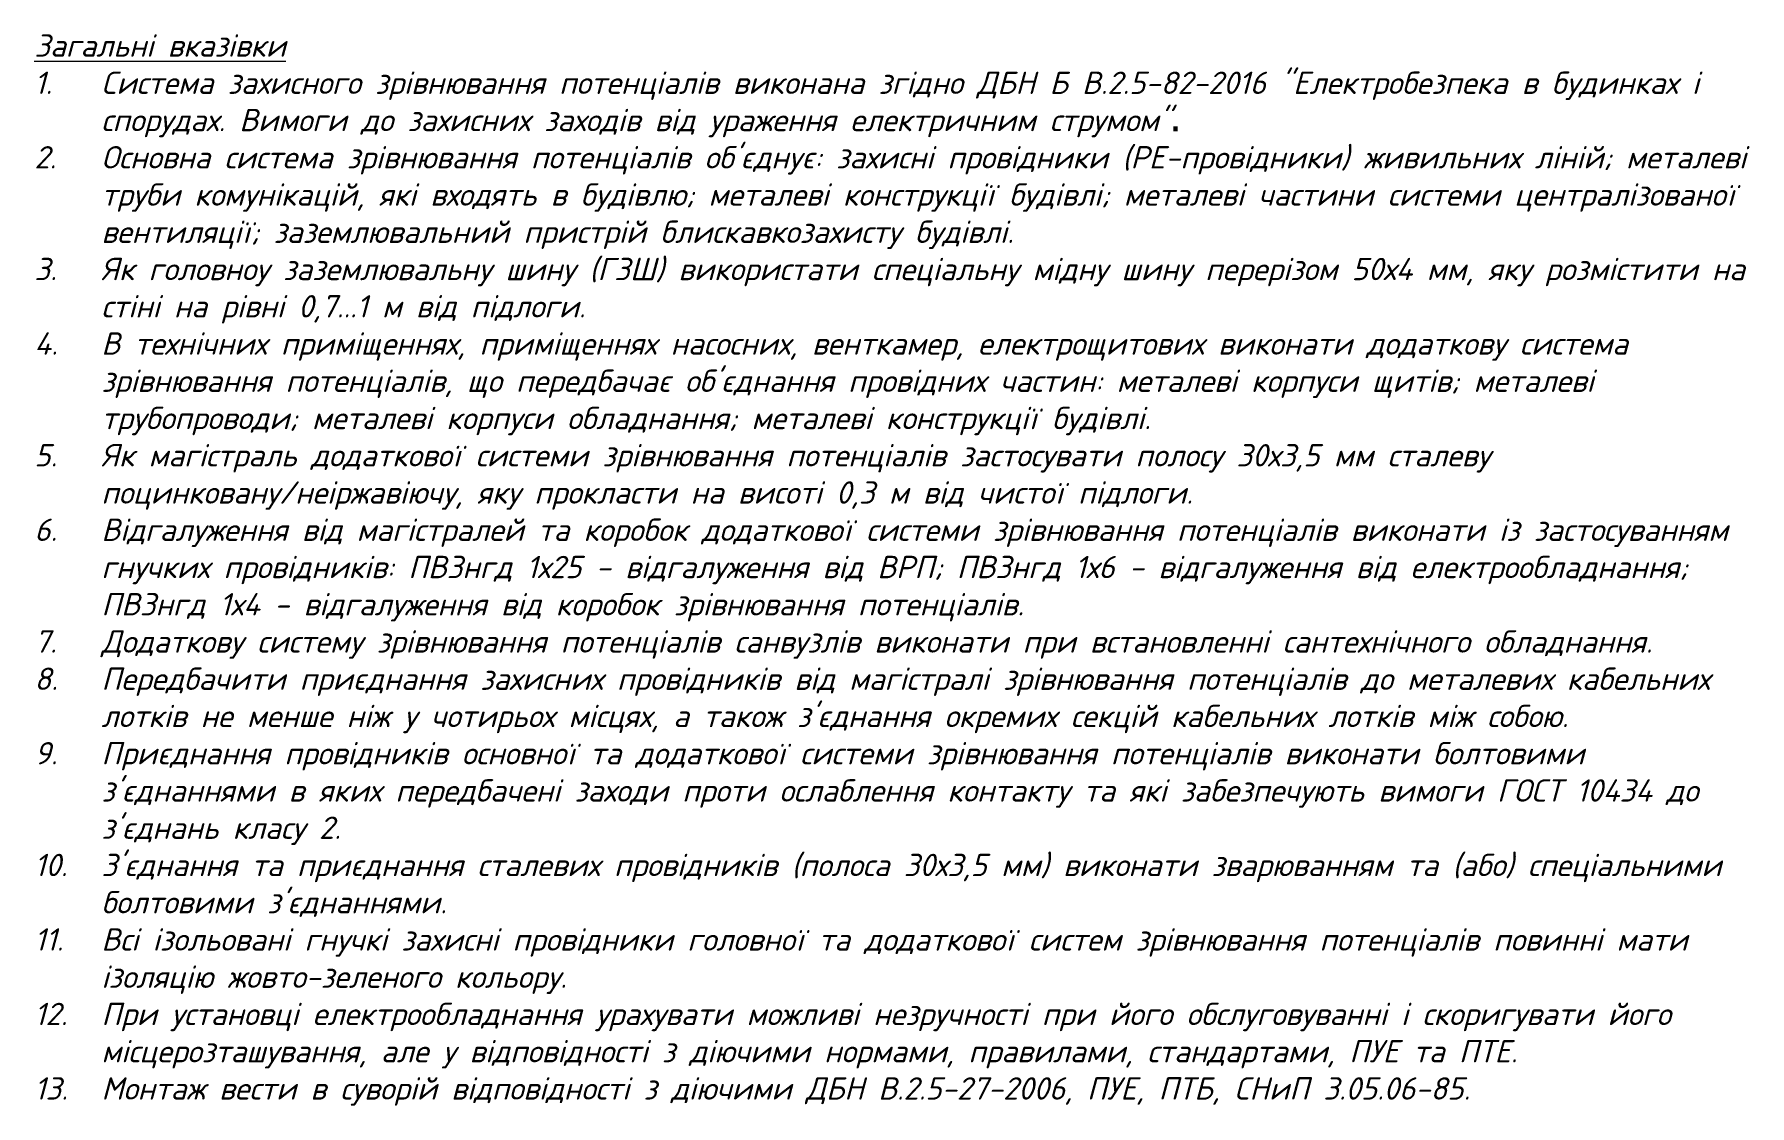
# Model space of a CAD drawing. Header units: millimetres. Extents: x 0 to 878967, y 0 to 534985.
# Drawn here: x 279653 to 298841, y 98669 to 110657 of the extents above; entities that cross this region are included whole.
import ezdxf

# ---------------------------------------------------------------- set-up
doc = ezdxf.new("R2010")
doc.units = ezdxf.units.MM
doc.styles.add('GOST 2.304', font='isocpeui.ttf')

msp = doc.modelspace()

# ---------------------------------------------------------------- texts
at = {"color": 1, "lineweight": 15, "insert": (279653.1, 110656.1), "char_height": 250, "width": 19353.016, "attachment_point": 1, "style": 'GOST 2.304'}
msp.add_mtext('{\\L\\C256;Загальні вказівки\\l\\P\\pi-750,l750,t750;1.^IСистема захисного зрівнювання потенціалів виконана згідно ДБН Б В.2.5-82-2016 "Електробезпека в будинках і спорудах. Вимоги до захисних заходів від ураження електричним струмом"\\fBHTDFT+TimesNewRomanPS-BoldMT|b0|i0|c204|p16;.\\fISOCPEUR|b0|i1|c204|p34;\\P2.^IОсновна система зрівнювання потенціалів об\'єднує: захисні провідники (РЕ-провідники) живильних ліній; металеві труби комунікацій, які входять в будівлю; металеві конструкції будівлі; металеві частини системи централізованої вентиляції; заземлювальний пристрій блискавкозахисту будівлі.\\P3.^IЯк головноу заземлювальну шину (ГЗШ) використати спеціальну мідну шину перерізом 50х4 мм, яку розмістити на стіні на рівні 0,7...1 м від підлоги.\\P4.^IВ технічних приміщеннях, приміщеннях насосних, венткамер, електрощитових виконати додаткову система зрівнювання потенціалів, що передбачає об\'єднання провідних частин: металеві корпуси щитів; металеві трубопроводи; металеві корпуси обладнання; металеві конструкції будівлі.\\P5.^IЯк магістраль додаткової системи зрівнювання потенціалів застосувати полосу 30х3,5 мм сталеву поцинковану/неіржавіючу, яку прокласти на висоті 0,3 м від чистої підлоги.\\P6.^IВідгалуження від магістралей та коробок додаткової системи зрівнювання потенціалів виконати із застосуванням гнучких провідників: ПВ3нгд 1х25 - відгалуження від ВРП; ПВ3нгд 1х6 - відгалуження від електрообладнання; ПВ3нгд\\~1х4 - відгалуження від коробок зрівнювання потенціалів.\\P7.^IДодаткову систему зрівнювання потенціалів санвузлів виконати при встановленні сантехнічного обладнання.\\P8.^IПередбачити приєднання захисних провідників від магістралі зрівнювання потенціалів до металевих кабельних лотків не менше ніж у чотирьох місцях, а також з\'єднання окремих секцій кабельних лотків між собою.\\P9.^IПриєднання провідників основної та додаткової системи зрівнювання потенціалів виконати болтовими з\'єднаннями в яких передбачені заходи проти ослаблення контакту та які забезпечують вимоги ГОСТ 10434 до з\'єднань класу 2.\\P10.^IЗ\'єднання та приєднання сталевих провідників (полоса 30х3,5 мм) виконати зварюванням та (або) спеціальними болтовими з\'єднаннями.\\P11.^IВсі ізольовані гнучкі захисні провідники головної та додаткової систем зрівнювання потенціалів повинні мати ізоляцію жовто-зеленого кольору.\\P\\C7;12.^IПри установці електрообладнання урахувати можливі незручності при його обслуговуванні і скоригувати його  місцерозташування, але у відповідності з діючими нормами, правилами, стандартами, ПУЕ та ПТЕ\\C256;.\\P13.^IМонтаж вести в суворій відповідності з діючими ДБН В.2.5-27-2006, ПУЕ, ПТБ, СНиП 3.05.06-85.}', dxfattribs=at)

doc.saveas('drawing.dxf')
